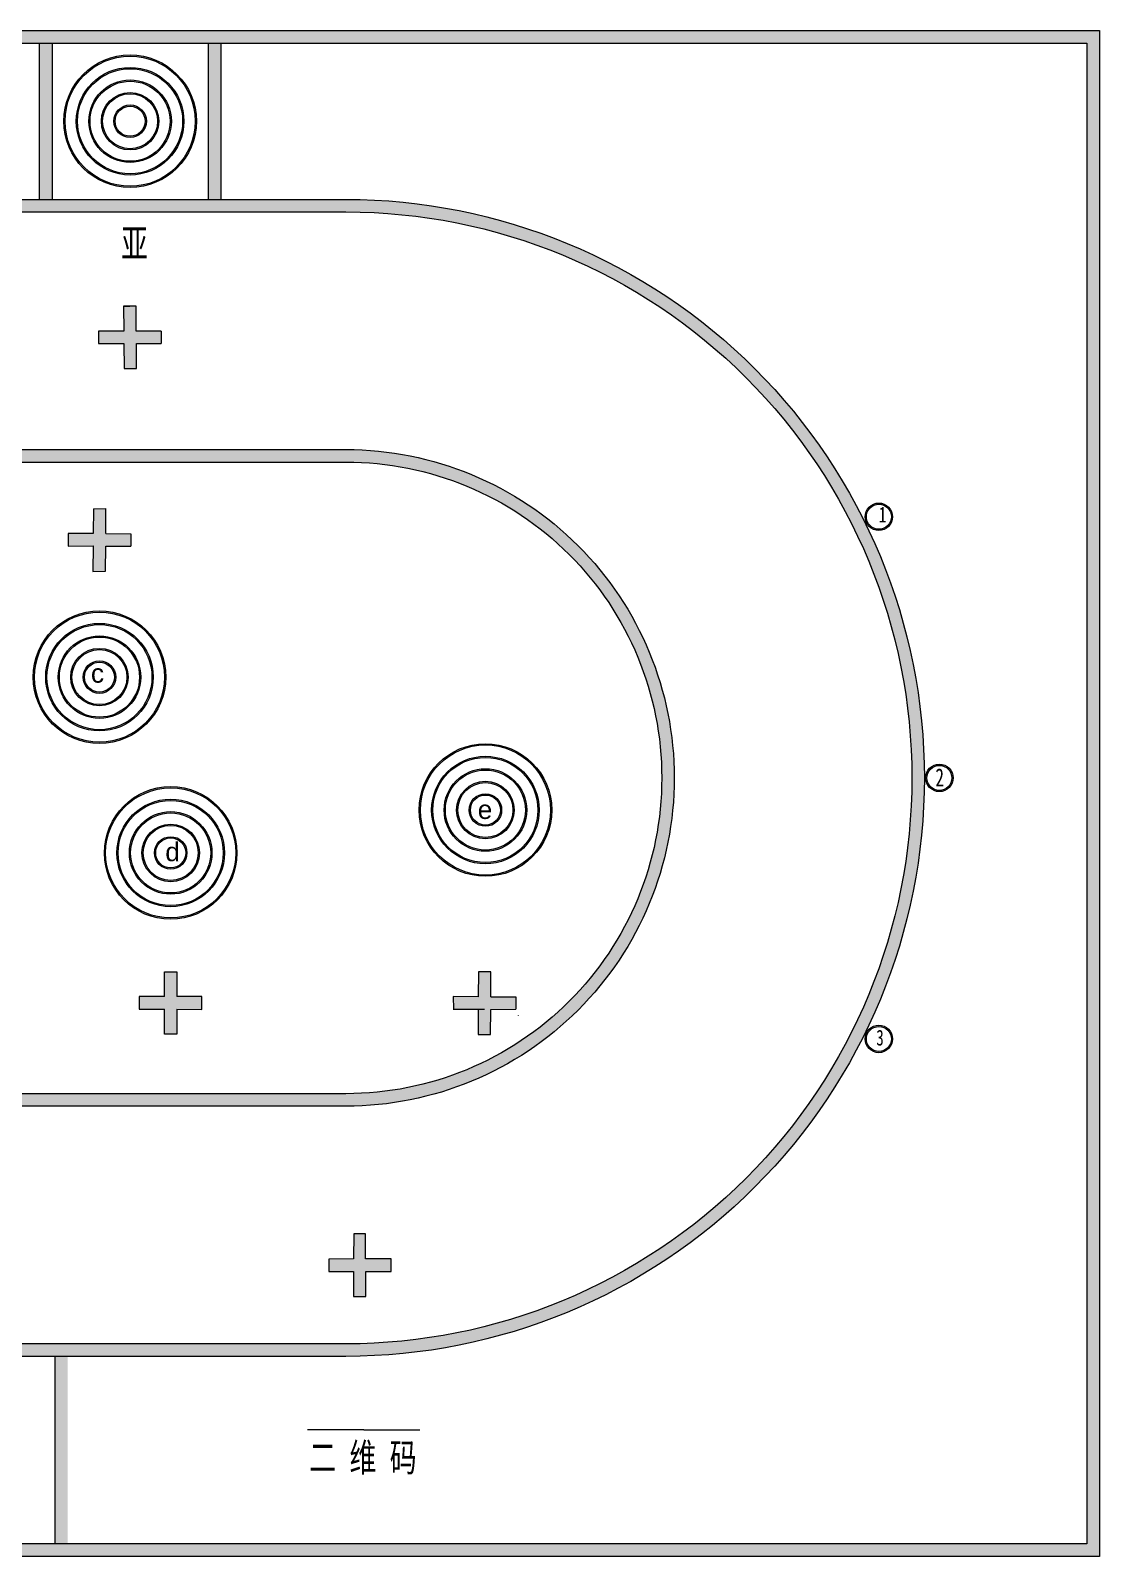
# Model space of a CAD drawing. Header units: millimetres. Extents: x 10092 to 13732, y 3694 to 6134.
# Drawn here: x 12023 to 13732, y 3694 to 6134 of the extents above; entities that cross this region are included whole.
import ezdxf

# ---------------------------------------------------------------- set-up
doc = ezdxf.new("R2010")
doc.units = ezdxf.units.MM
doc.linetypes.add('CENTER', pattern=[50.8, 31.75, -6.35, 6.35, -6.35])
doc.layers.add('中心线', color=7, linetype='CENTER')
doc.layers.add('细实线', color=7, linetype='Continuous')
doc.layers.add('粗实线', color=7, linetype='Continuous', lineweight=50)
doc.styles.add('仿宋', font='simfang.ttf', dxfattribs={"width": 0.7, "height": 5})
doc.styles.add('数字', font='gbeitc.shx', dxfattribs={"width": 0.7, "height": 50})
doc.styles.add('数字3.5', font='gbeitc.shx', dxfattribs={"width": 0.7, "height": 3.5, "bigfont": 'bigfont.shx'})
doc.styles.add('注释文字', font='arial.ttf')

msp = doc.modelspace()

# ---------------------------------------------------------------- hatches: boundary and pattern name
at = {"lineweight": 0, "true_color": 0x000000}
h = msp.add_hatch(color=18, dxfattribs=at)
h.dxf.hatch_style = 1
h.paths.add_polyline_path([(13732.3, 6133.8), (10092.3, 6133.8), (10092.3, 3693.8), (13732.3, 3693.8)])
h.paths.add_polyline_path([(10112.3, 6113.8), (11912.3, 6113.8), (13712.3, 6113.8), (13712.3, 3713.8), (10112.3, 3713.8)], flags=16)
h = msp.add_hatch(color=18, dxfattribs=at)
h.dxf.hatch_style = 1
h.paths.add_polyline_path([(12037.3, 6113.8), (12057.3, 6113.8), (12057.3, 5863.8), (12037.3, 5863.8)])
h = msp.add_hatch(color=18, dxfattribs=at)
h.dxf.hatch_style = 1
h.paths.add_polyline_path([(12307.3, 6113.8), (12327.3, 6113.8), (12327.3, 5863.8), (12307.3, 5863.8)])
h = msp.add_hatch(color=18, dxfattribs=at)
h.dxf.hatch_style = 1
h.paths.add_polyline_path([(12527.3, 5863.8), (11337.3, 5863.8, 0.414214), (10412.3, 4938.8, 0.414214), (11337.3, 4013.8), (12527.3, 4013.8, 0.414214), (13452.3, 4938.8, 0.414214)])
h.paths.add_polyline_path([(11337.3, 5843.8), (12527.3, 5843.8, -0.414214), (13432.3, 4938.8, -0.414214), (12527.3, 4033.8), (11337.3, 4033.8, -0.414214), (10432.3, 4938.8, -0.414214)], flags=16)
h.paths.add_polyline_path([(11337.3, 5463.8), (12527.3, 5463.8, -0.414214), (13052.3, 4938.8, -0.414214), (12527.3, 4413.8), (11337.3, 4413.8, -0.414214), (10812.3, 4938.8, -0.414214)], flags=0)
h.paths.add_polyline_path([(11337.3, 5443.8), (12527.3, 5443.8, -0.414214), (13032.3, 4938.8, -0.414214), (12527.3, 4433.8), (11337.3, 4433.8, -0.414214), (10832.3, 4938.8, -0.414214)], flags=0)
h.paths.add_polyline_path([(11174.7, 5099, -1), (11386.7, 5099, -1)], flags=0)
h.paths.add_polyline_path([(11176.7, 5099, -1), (11384.7, 5099, -1)], flags=0)
h.paths.add_polyline_path([(11194.7, 5099, -1), (11366.7, 5099, -1)], flags=0)
h.paths.add_polyline_path([(11196.7, 5099, -1), (11364.7, 5099, -1)], flags=0)
h.paths.add_polyline_path([(11214.7, 5099, -1), (11346.7, 5099, -1)], flags=0)
h.paths.add_polyline_path([(11216.7, 5099, -1), (11344.7, 5099, -1)], flags=0)
h.paths.add_polyline_path([(11234.7, 5099, -1), (11326.7, 5099, -1)], flags=0)
h.paths.add_polyline_path([(11236.7, 5099, -1), (11324.7, 5099, -1)], flags=0)
h.paths.add_polyline_path([(11254.7, 5099, -1), (11306.7, 5099, -1)], flags=0)
h.paths.add_polyline_path([(11256.7, 5099, -1), (11304.7, 5099, -1)], flags=0)
h.paths.add_polyline_path([(11230.9, 5309.5), (11230.7, 5329.5), (11270.7, 5329.4), (11270.9, 5369), (11290.9, 5369.4), (11290.8, 5329.4), (11330.7, 5329.3), (11330.7, 5309.8), (11330.7, 5309.5), (11330.7, 5309.5), (11290.7, 5309.1), (11290.3, 5269.1), (11270.3, 5269), (11270.6, 5309.6)], flags=0)
h.paths.add_polyline_path([(11592.4, 4817.7, -1), (11380.4, 4817.7, -1)], flags=0)
h.paths.add_polyline_path([(11590.4, 4817.7, -1), (11382.4, 4817.7, -1)], flags=0)
h.paths.add_polyline_path([(11572.4, 4817.7, -1), (11400.4, 4817.7, -1)], flags=0)
h.paths.add_polyline_path([(11570.4, 4817.7, -1), (11402.4, 4817.7, -1)], flags=0)
h.paths.add_polyline_path([(11552.4, 4817.7, -1), (11420.4, 4817.7, -1)], flags=0)
h.paths.add_polyline_path([(11550.4, 4817.7, -1), (11422.4, 4817.7, -1)], flags=0)
h.paths.add_polyline_path([(11532.4, 4817.7, -1), (11440.4, 4817.7, -1)], flags=0)
h.paths.add_polyline_path([(11530.4, 4817.7, -1), (11442.4, 4817.7, -1)], flags=0)
h.paths.add_polyline_path([(11512.4, 4817.7, -1), (11460.4, 4817.7, -1)], flags=0)
h.paths.add_polyline_path([(11510.4, 4817.7, -1), (11462.4, 4817.7, -1)], flags=0)
h.paths.add_polyline_path([(11442.4, 4589.3), (11482.3, 4589.3), (11482.6, 4628.8), (11502.6, 4629.3), (11502.5, 4589.3), (11542.4, 4589.1), (11542.4, 4569.6), (11542.4, 4569.3), (11542.3, 4569.3), (11502.3, 4569), (11502, 4529), (11482, 4528.8), (11482.2, 4569.2), (11442.6, 4569.2)], flags=0)
h.paths.add_polyline_path([(11241.5, 4209.6), (11250.2, 4209.7), (11250.2, 4209.7), (11260.2, 4209.7), (11260.5, 4169.8), (11300.3, 4169.5), (11300.3, 4149.5), (11260.6, 4149.6), (11260.9, 4109.7), (11240.9, 4109.6), (11241.1, 4149.6), (11200.3, 4149.7), (11200.3, 4169.7), (11241.3, 4169.7)], flags=0)
h.paths.add_polyline_path([(11592, 5633.2), (11591.8, 5653.2), (11631.8, 5653.2), (11631.8, 5693.2), (11641.8, 5693.2), (11651.8, 5693.2), (11651.6, 5653.2), (11691.8, 5653.2), (11692, 5633.2), (11651.5, 5633.2), (11651.2, 5593.4), (11631.2, 5593.4), (11631.2, 5633.2)], flags=0)
h.paths.add_polyline_path([(11861.8, 5633.2), (11861.6, 5653.2), (11901.6, 5653.2), (11901.6, 5693.2), (11921.6, 5693.2), (11921.4, 5653.2), (11961.6, 5653.2), (11961.8, 5633.2), (11921.2, 5633.2), (11921, 5593.2), (11901, 5593.4), (11901, 5633.2)], flags=0)
h.paths.add_polyline_path([(12027.1, 5099.9, -1), (12239.1, 5099.9, -1)], flags=0)
h.paths.add_polyline_path([(12029.1, 5099.9, -1), (12237.1, 5099.9, -1)], flags=0)
h.paths.add_polyline_path([(12047.1, 5099.9, -1), (12219.1, 5099.9, -1)], flags=0)
h.paths.add_polyline_path([(12049.1, 5099.9, -1), (12217.1, 5099.9, -1)], flags=0)
h.paths.add_polyline_path([(12067.1, 5099.9, -1), (12199.1, 5099.9, -1)], flags=0)
h.paths.add_polyline_path([(12069.1, 5099.9, -1), (12197.1, 5099.9, -1)], flags=0)
h.paths.add_polyline_path([(12087.1, 5099.9, -1), (12179.1, 5099.9, -1)], flags=0)
h.paths.add_polyline_path([(12089.1, 5099.9, -1), (12177.1, 5099.9, -1)], flags=0)
h.paths.add_polyline_path([(12083.3, 5309.5), (12083.1, 5329.5), (12123.1, 5329.4), (12123.3, 5369), (12143.3, 5369.4), (12143.2, 5329.4), (12183.1, 5329.3), (12183.1, 5309.8), (12183.1, 5309.5), (12183.1, 5309.5), (12143.1, 5309.1), (12142.7, 5269.1), (12122.7, 5269), (12123, 5309.6)], flags=0)
h.paths.add_polyline_path([(12107.1, 5099.9, -1), (12159.1, 5099.9, -1)], flags=0)
h.paths.add_polyline_path([(12109.1, 5099.9, -1), (12157.1, 5099.9, -1)], flags=0)
h.paths.add_polyline_path([(12353, 4818.8, -1), (12141, 4818.8, -1)], flags=0)
h.paths.add_polyline_path([(12351, 4818.8, -1), (12143, 4818.8, -1)], flags=0)
h.paths.add_polyline_path([(12333, 4818.8, -1), (12161, 4818.8, -1)], flags=0)
h.paths.add_polyline_path([(12331, 4818.8, -1), (12163, 4818.8, -1)], flags=0)
h.paths.add_polyline_path([(12313, 4818.8, -1), (12181, 4818.8, -1)], flags=0)
h.paths.add_polyline_path([(12311, 4818.8, -1), (12183, 4818.8, -1)], flags=0)
h.paths.add_polyline_path([(12293, 4818.8, -1), (12201, 4818.8, -1)], flags=0)
h.paths.add_polyline_path([(12291, 4818.8, -1), (12203, 4818.8, -1)], flags=0)
h.paths.add_polyline_path([(12131.7, 5633.2), (12131.8, 5653.2), (12172.1, 5653.2), (12171.8, 5693.2), (12181.8, 5693.2), (12191.8, 5693.2), (12191.8, 5653.2), (12231.8, 5653.2), (12231.8, 5633.2), (12192.5, 5633.2), (12192.5, 5593.4), (12172.5, 5593.2), (12172.2, 5633.2)], flags=0)
h.paths.add_polyline_path([(12273, 4818.8, -1), (12221, 4818.8, -1)], flags=0)
h.paths.add_polyline_path([(12271, 4818.8, -1), (12223, 4818.8, -1)], flags=0)
h.paths.add_polyline_path([(12196.8, 4589.2), (12237.2, 4589.2), (12237.3, 4628.8), (12247, 4628.8), (12257, 4628.9), (12257, 4589.2), (12296.8, 4589.2), (12296.6, 4578.5), (12296.7, 4568.5), (12257, 4568.8), (12257, 4528.9), (12237, 4528.8), (12237.1, 4568.9), (12196.7, 4569.2)], flags=0)
h.paths.add_polyline_path([(12856.3, 4887.4, -1), (12644.3, 4887.4, -1)], flags=0)
h.paths.add_polyline_path([(12854.3, 4887.4, -1), (12646.3, 4887.4, -1)], flags=0)
h.paths.add_polyline_path([(12836.3, 4887.4, -1), (12664.3, 4887.4, -1)], flags=0)
h.paths.add_polyline_path([(12834.3, 4887.4, -1), (12666.3, 4887.4, -1)], flags=0)
h.paths.add_polyline_path([(12499.7, 4169.5), (12539.5, 4169.8), (12539.8, 4209.7), (12549.8, 4209.7), (12549.8, 4209.7), (12558.5, 4209.6), (12558.7, 4169.7), (12599.7, 4169.7), (12599.7, 4149.7), (12558.9, 4149.6), (12559.1, 4109.6), (12539.1, 4109.7), (12539.4, 4149.6), (12499.7, 4149.5)], flags=0)
h.paths.add_polyline_path([(12816.3, 4887.4, -1), (12684.3, 4887.4, -1)], flags=0)
h.paths.add_polyline_path([(12814.3, 4887.4, -1), (12686.3, 4887.4, -1)], flags=0)
h.paths.add_polyline_path([(12796.3, 4887.4, -1), (12704.3, 4887.4, -1)], flags=0)
h.paths.add_polyline_path([(12794.3, 4887.4, -1), (12706.3, 4887.4, -1)], flags=0)
h.paths.add_polyline_path([(12776.3, 4887.4, -1), (12724.3, 4887.4, -1)], flags=0)
h.paths.add_polyline_path([(12774.3, 4887.4, -1), (12726.3, 4887.4, -1)], flags=0)
h.paths.add_polyline_path([(12699, 4589), (12738.9, 4588.9), (12739.1, 4628.5), (12759.1, 4628.9), (12759.1, 4588.9), (12799, 4588.8), (12799, 4569.3), (12799, 4569), (12798.9, 4569), (12758.9, 4568.6), (12758.5, 4528.6), (12738.5, 4528.5), (12738.8, 4569.1), (12699.1, 4569)], flags=0)
h.paths.add_polyline_path([(12730.6, 4856.8), (12769, 4856.8), (12769, 4918.6), (12730.7, 4918.6)], flags=8)
h.paths.add_polyline_path([(11472.1, 4787.2), (11510.4, 4787.2), (11510.5, 4849), (11472.2, 4849)], flags=8)
h.paths.add_polyline_path([(12229.4, 4789.3), (12267.7, 4789.2), (12267.8, 4851.1), (12229.4, 4851.1)], flags=8)
h.paths.add_polyline_path([(12110.3, 5074.6), (12146.3, 5074.6), (12146.3, 5136.4), (12110.4, 5136.4)], flags=8)
h.paths.add_polyline_path([(11261.9, 5077), (11300.2, 5077), (11300.3, 5138.8), (11262, 5138.9)], flags=8)
h.paths.add_polyline_path([(11880.9, 5745.9), (11948.5, 5745.9), (11948.5, 5832.8), (11880.9, 5832.8)], flags=8)
h.paths.add_polyline_path([(11605.1, 5745.5), (11672.7, 5745.5), (11672.7, 5832.3), (11605.1, 5832.3)], flags=8)
h.paths.add_polyline_path([(12154.3, 5746.8), (12221.9, 5746.8), (12221.9, 5833.7), (12154.3, 5833.7)], flags=8)
h = msp.add_hatch(color=18, dxfattribs=at)
h.dxf.hatch_style = 1
h.paths.add_polyline_path([(13052.3, 4938.8, 0.414214), (12527.3, 5463.8), (11337.3, 5463.8, 0.414214), (10812.3, 4938.8, 0.414214), (11337.3, 4413.8), (12527.3, 4413.8, 0.414214)])
h.paths.add_polyline_path([(10832.3, 4938.8, -0.414214), (11337.3, 5443.8), (12527.3, 5443.8, -0.414214), (13032.3, 4938.8, -0.414214), (12527.3, 4433.8), (11337.3, 4433.8, -0.414214)], flags=16)
h.paths.add_polyline_path([(11442.4, 4589.3), (11482.3, 4589.3), (11482.6, 4628.8), (11502.6, 4629.3), (11502.5, 4589.3), (11542.4, 4589.1), (11542.4, 4569.6), (11542.4, 4569.3), (11542.3, 4569.3), (11502.3, 4569), (11502, 4529), (11482, 4528.8), (11482.2, 4569.2), (11442.6, 4569.2)], flags=0)
h.paths.add_polyline_path([(11380.4, 4817.7, -1), (11592.4, 4817.7, -1)], flags=0)
h.paths.add_polyline_path([(11382.4, 4817.7, -1), (11590.4, 4817.7, -1)], flags=0)
h.paths.add_polyline_path([(11400.4, 4817.7, -1), (11572.4, 4817.7, -1)], flags=0)
h.paths.add_polyline_path([(11402.4, 4817.7, -1), (11570.4, 4817.7, -1)], flags=0)
h.paths.add_polyline_path([(11420.4, 4817.7, -1), (11552.4, 4817.7, -1)], flags=0)
h.paths.add_polyline_path([(11422.4, 4817.7, -1), (11550.4, 4817.7, -1)], flags=0)
h.paths.add_polyline_path([(11440.4, 4817.7, -1), (11532.4, 4817.7, -1)], flags=0)
h.paths.add_polyline_path([(11174.7, 5099, -1), (11386.7, 5099, -1)], flags=0)
h.paths.add_polyline_path([(11442.4, 4817.7, -1), (11530.4, 4817.7, -1)], flags=0)
h.paths.add_polyline_path([(11176.7, 5099, -1), (11384.7, 5099, -1)], flags=0)
h.paths.add_polyline_path([(11460.4, 4817.7, -1), (11512.4, 4817.7, -1)], flags=0)
h.paths.add_polyline_path([(11194.7, 5099, -1), (11366.7, 5099, -1)], flags=0)
h.paths.add_polyline_path([(11462.4, 4817.7, -1), (11510.4, 4817.7, -1)], flags=0)
h.paths.add_polyline_path([(11196.7, 5099, -1), (11364.7, 5099, -1)], flags=0)
h.paths.add_polyline_path([(11214.7, 5099, -1), (11346.7, 5099, -1)], flags=0)
h.paths.add_polyline_path([(11216.7, 5099, -1), (11344.7, 5099, -1)], flags=0)
h.paths.add_polyline_path([(11234.7, 5099, -1), (11326.7, 5099, -1)], flags=0)
h.paths.add_polyline_path([(11236.7, 5099, -1), (11324.7, 5099, -1)], flags=0)
h.paths.add_polyline_path([(11254.7, 5099, -1), (11306.7, 5099, -1)], flags=0)
h.paths.add_polyline_path([(11256.7, 5099, -1), (11304.7, 5099, -1)], flags=0)
h.paths.add_polyline_path([(11270.3, 5269), (11270.6, 5309.6), (11230.9, 5309.5), (11230.7, 5329.5), (11270.7, 5329.4), (11270.9, 5369), (11290.9, 5369.4), (11290.8, 5329.4), (11330.7, 5329.3), (11330.7, 5309.8), (11330.7, 5309.5), (11330.7, 5309.5), (11290.7, 5309.1), (11290.3, 5269.1)], flags=0)
h.paths.add_polyline_path([(12027.1, 5099.9, -1), (12239.1, 5099.9, -1)], flags=0)
h.paths.add_polyline_path([(12029.1, 5099.9, -1), (12237.1, 5099.9, -1)], flags=0)
h.paths.add_polyline_path([(12141, 4818.8, -1), (12353, 4818.8, -1)], flags=0)
h.paths.add_polyline_path([(12143, 4818.8, -1), (12351, 4818.8, -1)], flags=0)
h.paths.add_polyline_path([(12047.1, 5099.9, -1), (12219.1, 5099.9, -1)], flags=0)
h.paths.add_polyline_path([(12049.1, 5099.9, -1), (12217.1, 5099.9, -1)], flags=0)
h.paths.add_polyline_path([(12161, 4818.8, -1), (12333, 4818.8, -1)], flags=0)
h.paths.add_polyline_path([(12163, 4818.8, -1), (12331, 4818.8, -1)], flags=0)
h.paths.add_polyline_path([(12067.1, 5099.9, -1), (12199.1, 5099.9, -1)], flags=0)
h.paths.add_polyline_path([(12069.1, 5099.9, -1), (12197.1, 5099.9, -1)], flags=0)
h.paths.add_polyline_path([(12196.7, 4569.2), (12196.8, 4589.2), (12237.2, 4589.2), (12237.3, 4628.8), (12247, 4628.8), (12257, 4628.9), (12257, 4589.2), (12296.8, 4589.2), (12296.6, 4578.5), (12296.7, 4568.5), (12257, 4568.8), (12257, 4528.9), (12237, 4528.8), (12237.1, 4568.9)], flags=0)
h.paths.add_polyline_path([(12181, 4818.8, -1), (12313, 4818.8, -1)], flags=0)
h.paths.add_polyline_path([(12183, 4818.8, -1), (12311, 4818.8, -1)], flags=0)
h.paths.add_polyline_path([(12087.1, 5099.9, -1), (12179.1, 5099.9, -1)], flags=0)
h.paths.add_polyline_path([(12089.1, 5099.9, -1), (12177.1, 5099.9, -1)], flags=0)
h.paths.add_polyline_path([(12201, 4818.8, -1), (12293, 4818.8, -1)], flags=0)
h.paths.add_polyline_path([(12203, 4818.8, -1), (12291, 4818.8, -1)], flags=0)
h.paths.add_polyline_path([(12107.1, 5099.9, -1), (12159.1, 5099.9, -1)], flags=0)
h.paths.add_polyline_path([(12109.1, 5099.9, -1), (12157.1, 5099.9, -1)], flags=0)
h.paths.add_polyline_path([(12221, 4818.8, -1), (12273, 4818.8, -1)], flags=0)
h.paths.add_polyline_path([(12223, 4818.8, -1), (12271, 4818.8, -1)], flags=0)
h.paths.add_polyline_path([(12083.3, 5309.5), (12083.1, 5329.5), (12123.1, 5329.4), (12123.3, 5369), (12143.3, 5369.4), (12143.2, 5329.4), (12183.1, 5329.3), (12183.1, 5309.8), (12183.1, 5309.5), (12183.1, 5309.5), (12143.1, 5309.1), (12142.7, 5269.1), (12122.7, 5269), (12123, 5309.6)], flags=0)
h.paths.add_polyline_path([(12644.3, 4887.4, -1), (12856.3, 4887.4, -1)], flags=0)
h.paths.add_polyline_path([(12646.3, 4887.4, -1), (12854.3, 4887.4, -1)], flags=0)
h.paths.add_polyline_path([(12664.3, 4887.4, -1), (12836.3, 4887.4, -1)], flags=0)
h.paths.add_polyline_path([(12666.3, 4887.4, -1), (12834.3, 4887.4, -1)], flags=0)
h.paths.add_polyline_path([(12699, 4589), (12738.9, 4588.9), (12739.1, 4628.5), (12759.1, 4628.9), (12759.1, 4588.9), (12799, 4588.8), (12799, 4569.3), (12799, 4569), (12798.9, 4569), (12758.9, 4568.6), (12758.5, 4528.6), (12738.5, 4528.5), (12738.8, 4568.5), (12699.1, 4568.5)], flags=0)
h.paths.add_polyline_path([(12684.3, 4887.4, -1), (12816.3, 4887.4, -1)], flags=0)
h.paths.add_polyline_path([(12686.3, 4887.4, -1), (12814.3, 4887.4, -1)], flags=0)
h.paths.add_polyline_path([(12704.3, 4887.4, -1), (12796.3, 4887.4, -1)], flags=0)
h.paths.add_polyline_path([(12706.3, 4887.4, -1), (12794.3, 4887.4, -1)], flags=0)
h.paths.add_polyline_path([(12724.3, 4887.4, -1), (12776.3, 4887.4, -1)], flags=0)
h.paths.add_polyline_path([(12726.3, 4887.4, -1), (12774.3, 4887.4, -1)], flags=0)
h.paths.add_polyline_path([(12730.6, 4856.8), (12769, 4856.8), (12769, 4918.6), (12730.7, 4918.6)], flags=8)
h.paths.add_polyline_path([(11472.1, 4787.2), (11510.4, 4787.2), (11510.5, 4849), (11472.2, 4849)], flags=8)
h.paths.add_polyline_path([(12229.4, 4789.3), (12267.7, 4789.2), (12267.8, 4851.1), (12229.4, 4851.1)], flags=8)
h.paths.add_polyline_path([(12110.3, 5074.6), (12146.3, 5074.6), (12146.3, 5136.4), (12110.4, 5136.4)], flags=8)
h.paths.add_polyline_path([(11261.9, 5077), (11300.2, 5077), (11300.3, 5138.8), (11262, 5138.9)], flags=8)
h = msp.add_hatch(color=18, dxfattribs=at)
h.dxf.hatch_style = 1
h.paths.add_polyline_path([(13401.5, 5356.3, 1), (13357.5, 5356.3, 1)])
h.paths.add_polyline_path([(13359.5, 5356.3, -1), (13399.5, 5356.3, -1)], flags=16)
h = msp.add_hatch(color=18, dxfattribs=at)
h.dxf.hatch_style = 1
h.paths.add_polyline_path([(13454.3, 4938.8, 1), (13498.3, 4938.8, 1)])
h.paths.add_polyline_path([(13496.3, 4938.8, -1), (13456.3, 4938.8, -1)], flags=16)
h = msp.add_hatch(color=18, dxfattribs=at)
h.dxf.hatch_style = 1
h.paths.add_polyline_path([(12799, 4588.8), (12759.1, 4588.9), (12759.1, 4628.9), (12739.1, 4628.5), (12738.9, 4588.9), (12699, 4589), (12699.1, 4569), (12738.8, 4569.1), (12738.5, 4528.5), (12758.5, 4528.6), (12758.9, 4568.6), (12799, 4569), (12799, 4569.3)])
h = msp.add_hatch(color=18, dxfattribs=at)
h.dxf.hatch_style = 1
h.paths.add_polyline_path([(13357.5, 4521.4, 1), (13401.5, 4521.4, 1)])
h.paths.add_polyline_path([(13399.5, 4521.4, -1), (13359.5, 4521.4, -1)], flags=16)
h = msp.add_hatch(color=18, dxfattribs=at)
h.dxf.hatch_style = 1
h.paths.add_polyline_path([(12082.3, 4013.8), (12062.3, 4013.8), (12062.3, 3713.8), (12082.3, 3713.8)])
at = {"layer": '中心线', "lineweight": 0, "true_color": 0x000000}
h = msp.add_hatch(color=18, dxfattribs=at)
h.dxf.hatch_style = 1
h.paths.add_polyline_path([(12231.8, 5653.2), (12191.8, 5653.2), (12191.8, 5693.2), (12171.8, 5693.2), (12172.1, 5653.2), (12131.8, 5653.2), (12131.7, 5633.2), (12172.2, 5633.2), (12172.5, 5593.2), (12192.5, 5593.4), (12192.5, 5633.2), (12231.7, 5633.2), (12231.8, 5633.2)])
at = {"layer": '细实线', "lineweight": 0, "true_color": 0x000000}
h = msp.add_hatch(color=18, dxfattribs=at)
h.dxf.hatch_style = 1
h.paths.add_polyline_path([(12076.1, 5988.8, 1), (12288.1, 5988.8, 1)])
h.paths.add_polyline_path([(12286.1, 5988.8, -1), (12078.1, 5988.8, -1)], flags=16)
h.paths.add_polyline_path([(12268.1, 5988.8, -1), (12096.1, 5988.8, -1)], flags=0)
h.paths.add_polyline_path([(12266.1, 5988.8, -1), (12098.1, 5988.8, -1)], flags=0)
h.paths.add_polyline_path([(12248.1, 5988.8, -1), (12116.1, 5988.8, -1)], flags=0)
h.paths.add_polyline_path([(12246.1, 5988.8, -1), (12118.1, 5988.8, -1)], flags=0)
h.paths.add_polyline_path([(12228.1, 5988.8, -1), (12136.1, 5988.8, -1)], flags=0)
h.paths.add_polyline_path([(12226.1, 5988.8, -1), (12138.1, 5988.8, -1)], flags=0)
h.paths.add_polyline_path([(12208.1, 5988.8, -1), (12156.1, 5988.8, -1)], flags=0)
h.paths.add_polyline_path([(12206.1, 5988.8, -1), (12158.1, 5988.8, -1)], flags=0)
h = msp.add_hatch(color=18, dxfattribs=at)
h.dxf.hatch_style = 1
h.paths.add_polyline_path([(12096.1, 5988.8, 1), (12268.1, 5988.8, 1)])
h.paths.add_polyline_path([(12266.1, 5988.8, -1), (12098.1, 5988.8, -1)], flags=16)
h.paths.add_polyline_path([(12248.1, 5988.8, -1), (12116.1, 5988.8, -1)], flags=0)
h.paths.add_polyline_path([(12246.1, 5988.8, -1), (12118.1, 5988.8, -1)], flags=0)
h.paths.add_polyline_path([(12228.1, 5988.8, -1), (12136.1, 5988.8, -1)], flags=0)
h.paths.add_polyline_path([(12226.1, 5988.8, -1), (12138.1, 5988.8, -1)], flags=0)
h.paths.add_polyline_path([(12208.1, 5988.8, -1), (12156.1, 5988.8, -1)], flags=0)
h.paths.add_polyline_path([(12206.1, 5988.8, -1), (12158.1, 5988.8, -1)], flags=0)
h = msp.add_hatch(color=18, dxfattribs=at)
h.dxf.hatch_style = 1
h.paths.add_polyline_path([(12116.1, 5988.8, 1), (12248.1, 5988.8, 1)])
h.paths.add_polyline_path([(12246.1, 5988.8, -1), (12118.1, 5988.8, -1)], flags=16)
h.paths.add_polyline_path([(12228.1, 5988.8, -1), (12136.1, 5988.8, -1)], flags=0)
h.paths.add_polyline_path([(12226.1, 5988.8, -1), (12138.1, 5988.8, -1)], flags=0)
h.paths.add_polyline_path([(12208.1, 5988.8, -1), (12156.1, 5988.8, -1)], flags=0)
h.paths.add_polyline_path([(12206.1, 5988.8, -1), (12158.1, 5988.8, -1)], flags=0)
h = msp.add_hatch(color=18, dxfattribs=at)
h.dxf.hatch_style = 1
h.paths.add_polyline_path([(12136.1, 5988.8, 1), (12228.1, 5988.8, 1)])
h.paths.add_polyline_path([(12226.1, 5988.8, -1), (12138.1, 5988.8, -1)], flags=16)
h.paths.add_polyline_path([(12208.1, 5988.8, -1), (12156.1, 5988.8, -1)], flags=0)
h.paths.add_polyline_path([(12206.1, 5988.8, -1), (12158.1, 5988.8, -1)], flags=0)
h = msp.add_hatch(color=18, dxfattribs=at)
h.dxf.hatch_style = 1
h.paths.add_polyline_path([(12156.1, 5988.8, 1), (12208.1, 5988.8, 1)])
h.paths.add_polyline_path([(12206.1, 5988.8, -1), (12158.1, 5988.8, -1)], flags=16)
h = msp.add_hatch(color=18, dxfattribs=at)
h.dxf.hatch_style = 1
h.paths.add_polyline_path([(12183.1, 5329.3), (12143.2, 5329.4), (12143.3, 5369.4), (12123.3, 5369), (12123.1, 5329.4), (12083.1, 5329.5), (12083.3, 5309.5), (12123, 5309.6), (12122.7, 5269), (12142.7, 5269.1), (12143.1, 5309.1), (12183.1, 5309.5), (12183.1, 5309.8)])
h = msp.add_hatch(color=18, dxfattribs=at)
h.dxf.hatch_style = 1
h.paths.add_polyline_path([(12027.1, 5099.9, 1), (12239.1, 5099.9, 1)])
h.paths.add_polyline_path([(12237.1, 5099.9, -1), (12029.1, 5099.9, -1)], flags=16)
h.paths.add_polyline_path([(12219.1, 5099.9, -1), (12047.1, 5099.9, -1)], flags=0)
h.paths.add_polyline_path([(12217.1, 5099.9, -1), (12049.1, 5099.9, -1)], flags=0)
h.paths.add_polyline_path([(12199.1, 5099.9, -1), (12067.1, 5099.9, -1)], flags=0)
h.paths.add_polyline_path([(12197.1, 5099.9, -1), (12069.1, 5099.9, -1)], flags=0)
h.paths.add_polyline_path([(12179.1, 5099.9, -1), (12087.1, 5099.9, -1)], flags=0)
h.paths.add_polyline_path([(12177.1, 5099.9, -1), (12089.1, 5099.9, -1)], flags=0)
h.paths.add_polyline_path([(12159.1, 5099.9, -1), (12107.1, 5099.9, -1)], flags=0)
h.paths.add_polyline_path([(12157.1, 5099.9, -1), (12109.1, 5099.9, -1)], flags=0)
h = msp.add_hatch(color=18, dxfattribs=at)
h.dxf.hatch_style = 1
h.paths.add_polyline_path([(12047.1, 5099.9, 1), (12219.1, 5099.9, 1)])
h.paths.add_polyline_path([(12217.1, 5099.9, -1), (12049.1, 5099.9, -1)], flags=16)
h.paths.add_polyline_path([(12199.1, 5099.9, -1), (12067.1, 5099.9, -1)], flags=0)
h.paths.add_polyline_path([(12197.1, 5099.9, -1), (12069.1, 5099.9, -1)], flags=0)
h.paths.add_polyline_path([(12179.1, 5099.9, -1), (12087.1, 5099.9, -1)], flags=0)
h.paths.add_polyline_path([(12177.1, 5099.9, -1), (12089.1, 5099.9, -1)], flags=0)
h.paths.add_polyline_path([(12159.1, 5099.9, -1), (12107.1, 5099.9, -1)], flags=0)
h.paths.add_polyline_path([(12157.1, 5099.9, -1), (12109.1, 5099.9, -1)], flags=0)
h = msp.add_hatch(color=18, dxfattribs=at)
h.dxf.hatch_style = 1
h.paths.add_polyline_path([(12067.1, 5099.9, 1), (12199.1, 5099.9, 1)])
h.paths.add_polyline_path([(12197.1, 5099.9, -1), (12069.1, 5099.9, -1)], flags=16)
h.paths.add_polyline_path([(12179.1, 5099.9, -1), (12087.1, 5099.9, -1)], flags=0)
h.paths.add_polyline_path([(12177.1, 5099.9, -1), (12089.1, 5099.9, -1)], flags=0)
h.paths.add_polyline_path([(12159.1, 5099.9, -1), (12107.1, 5099.9, -1)], flags=0)
h.paths.add_polyline_path([(12157.1, 5099.9, -1), (12109.1, 5099.9, -1)], flags=0)
h = msp.add_hatch(color=18, dxfattribs=at)
h.dxf.hatch_style = 1
h.paths.add_polyline_path([(12087.1, 5099.9, 1), (12179.1, 5099.9, 1)])
h.paths.add_polyline_path([(12177.1, 5099.9, -1), (12089.1, 5099.9, -1)], flags=16)
h.paths.add_polyline_path([(12159.1, 5099.9, -1), (12107.1, 5099.9, -1)], flags=0)
h.paths.add_polyline_path([(12157.1, 5099.9, -1), (12109.1, 5099.9, -1)], flags=0)
h = msp.add_hatch(color=18, dxfattribs=at)
h.dxf.hatch_style = 1
h.paths.add_polyline_path([(12107.1, 5099.9, 1), (12159.1, 5099.9, 1)])
h.paths.add_polyline_path([(12157.1, 5099.9, -1), (12109.1, 5099.9, -1)], flags=16)
h = msp.add_hatch(color=18, dxfattribs=at)
h.dxf.hatch_style = 1
h.paths.add_polyline_path([(12644.3, 4887.4, 1), (12856.3, 4887.4, 1)])
h.paths.add_polyline_path([(12854.3, 4887.4, -1), (12646.3, 4887.4, -1)], flags=16)
h.paths.add_polyline_path([(12836.3, 4887.4, -1), (12664.3, 4887.4, -1)], flags=0)
h.paths.add_polyline_path([(12834.3, 4887.4, -1), (12666.3, 4887.4, -1)], flags=0)
h.paths.add_polyline_path([(12816.3, 4887.4, -1), (12684.3, 4887.4, -1)], flags=0)
h.paths.add_polyline_path([(12814.3, 4887.4, -1), (12686.3, 4887.4, -1)], flags=0)
h.paths.add_polyline_path([(12796.3, 4887.4, -1), (12704.3, 4887.4, -1)], flags=0)
h.paths.add_polyline_path([(12794.3, 4887.4, -1), (12706.3, 4887.4, -1)], flags=0)
h.paths.add_polyline_path([(12776.3, 4887.4, -1), (12724.3, 4887.4, -1)], flags=0)
h.paths.add_polyline_path([(12774.3, 4887.4, -1), (12726.3, 4887.4, -1)], flags=0)
h = msp.add_hatch(color=18, dxfattribs=at)
h.dxf.hatch_style = 1
h.paths.add_polyline_path([(12664.3, 4887.4, 1), (12836.3, 4887.4, 1)])
h.paths.add_polyline_path([(12834.3, 4887.4, -1), (12666.3, 4887.4, -1)], flags=16)
h.paths.add_polyline_path([(12816.3, 4887.4, -1), (12684.3, 4887.4, -1)], flags=0)
h.paths.add_polyline_path([(12814.3, 4887.4, -1), (12686.3, 4887.4, -1)], flags=0)
h.paths.add_polyline_path([(12796.3, 4887.4, -1), (12704.3, 4887.4, -1)], flags=0)
h.paths.add_polyline_path([(12794.3, 4887.4, -1), (12706.3, 4887.4, -1)], flags=0)
h.paths.add_polyline_path([(12776.3, 4887.4, -1), (12724.3, 4887.4, -1)], flags=0)
h.paths.add_polyline_path([(12774.3, 4887.4, -1), (12726.3, 4887.4, -1)], flags=0)
h = msp.add_hatch(color=18, dxfattribs=at)
h.dxf.hatch_style = 1
h.paths.add_polyline_path([(12684.3, 4887.4, 1), (12816.3, 4887.4, 1)])
h.paths.add_polyline_path([(12814.3, 4887.4, -1), (12686.3, 4887.4, -1)], flags=16)
h.paths.add_polyline_path([(12796.3, 4887.4, -1), (12704.3, 4887.4, -1)], flags=0)
h.paths.add_polyline_path([(12794.3, 4887.4, -1), (12706.3, 4887.4, -1)], flags=0)
h.paths.add_polyline_path([(12776.3, 4887.4, -1), (12724.3, 4887.4, -1)], flags=0)
h.paths.add_polyline_path([(12774.3, 4887.4, -1), (12726.3, 4887.4, -1)], flags=0)
h = msp.add_hatch(color=18, dxfattribs=at)
h.dxf.hatch_style = 1
h.paths.add_polyline_path([(12704.3, 4887.4, 1), (12796.3, 4887.4, 1)])
h.paths.add_polyline_path([(12794.3, 4887.4, -1), (12706.3, 4887.4, -1)], flags=16)
h.paths.add_polyline_path([(12776.3, 4887.4, -1), (12724.3, 4887.4, -1)], flags=0)
h.paths.add_polyline_path([(12774.3, 4887.4, -1), (12726.3, 4887.4, -1)], flags=0)
h = msp.add_hatch(color=18, dxfattribs=at)
h.dxf.hatch_style = 1
h.paths.add_polyline_path([(12141, 4818.8, 1), (12353, 4818.8, 1)])
h.paths.add_polyline_path([(12351, 4818.8, -1), (12143, 4818.8, -1)], flags=16)
h.paths.add_polyline_path([(12333, 4818.8, -1), (12161, 4818.8, -1)], flags=0)
h.paths.add_polyline_path([(12331, 4818.8, -1), (12163, 4818.8, -1)], flags=0)
h.paths.add_polyline_path([(12313, 4818.8, -1), (12181, 4818.8, -1)], flags=0)
h.paths.add_polyline_path([(12311, 4818.8, -1), (12183, 4818.8, -1)], flags=0)
h.paths.add_polyline_path([(12293, 4818.8, -1), (12201, 4818.8, -1)], flags=0)
h.paths.add_polyline_path([(12291, 4818.8, -1), (12203, 4818.8, -1)], flags=0)
h.paths.add_polyline_path([(12273, 4818.8, -1), (12221, 4818.8, -1)], flags=0)
h.paths.add_polyline_path([(12271, 4818.8, -1), (12223, 4818.8, -1)], flags=0)
h.paths.add_polyline_path([(12161, 4818.8, 1), (12333, 4818.8, 1)], flags=0)
h = msp.add_hatch(color=18, dxfattribs=at)
h.dxf.hatch_style = 1
h.paths.add_polyline_path([(12161, 4818.8, 1), (12333, 4818.8, 1)])
h.paths.add_polyline_path([(12331, 4818.8, -1), (12163, 4818.8, -1)], flags=16)
h.paths.add_polyline_path([(12313, 4818.8, -1), (12181, 4818.8, -1)], flags=0)
h.paths.add_polyline_path([(12311, 4818.8, -1), (12183, 4818.8, -1)], flags=0)
h.paths.add_polyline_path([(12293, 4818.8, -1), (12201, 4818.8, -1)], flags=0)
h.paths.add_polyline_path([(12291, 4818.8, -1), (12203, 4818.8, -1)], flags=0)
h.paths.add_polyline_path([(12273, 4818.8, -1), (12221, 4818.8, -1)], flags=0)
h.paths.add_polyline_path([(12271, 4818.8, -1), (12223, 4818.8, -1)], flags=0)
h = msp.add_hatch(color=18, dxfattribs=at)
h.dxf.hatch_style = 1
h.paths.add_polyline_path([(12724.3, 4887.4, 1), (12776.3, 4887.4, 1)])
h.paths.add_polyline_path([(12774.3, 4887.4, -1), (12726.3, 4887.4, -1)], flags=16)
h = msp.add_hatch(color=18, dxfattribs=at)
h.dxf.hatch_style = 1
h.paths.add_polyline_path([(12181, 4818.8, 1), (12313, 4818.8, 1)])
h.paths.add_polyline_path([(12311, 4818.8, -1), (12183, 4818.8, -1)], flags=16)
h.paths.add_polyline_path([(12293, 4818.8, -1), (12201, 4818.8, -1)], flags=0)
h.paths.add_polyline_path([(12291, 4818.8, -1), (12203, 4818.8, -1)], flags=0)
h.paths.add_polyline_path([(12273, 4818.8, -1), (12221, 4818.8, -1)], flags=0)
h.paths.add_polyline_path([(12271, 4818.8, -1), (12223, 4818.8, -1)], flags=0)
h = msp.add_hatch(color=18, dxfattribs=at)
h.dxf.hatch_style = 1
h.paths.add_polyline_path([(12201, 4818.8, 1), (12293, 4818.8, 1)])
h.paths.add_polyline_path([(12291, 4818.8, -1), (12203, 4818.8, -1)], flags=16)
h.paths.add_polyline_path([(12273, 4818.8, -1), (12221, 4818.8, -1)], flags=0)
h.paths.add_polyline_path([(12271, 4818.8, -1), (12223, 4818.8, -1)], flags=0)
h = msp.add_hatch(color=18, dxfattribs=at)
h.dxf.hatch_style = 1
h.paths.add_polyline_path([(12221, 4818.8, 1), (12273, 4818.8, 1)])
h.paths.add_polyline_path([(12271, 4818.8, -1), (12223, 4818.8, -1)], flags=16)
h = msp.add_hatch(color=18, dxfattribs=at)
h.dxf.hatch_style = 1
h.paths.add_polyline_path([(12296.8, 4589.2), (12257, 4589.2), (12257, 4628.9), (12247, 4628.8), (12237.3, 4628.8), (12237.2, 4589.2), (12196.8, 4589.2), (12196.7, 4569.2), (12237.1, 4568.9), (12237, 4528.8), (12257, 4528.9), (12257, 4568.8), (12296.7, 4568.5), (12296.6, 4578.5)])
h = msp.add_hatch(color=18, dxfattribs=at)
h.dxf.hatch_style = 1
h.paths.add_polyline_path([(12558.9, 4149.6), (12599.7, 4149.7), (12599.7, 4169.7), (12558.7, 4169.7), (12558.5, 4209.6), (12549.8, 4209.7), (12549.8, 4209.7), (12539.8, 4209.7), (12539.5, 4169.8), (12499.7, 4169.5), (12499.7, 4149.5), (12539.4, 4149.6), (12539.1, 4109.7), (12559.1, 4109.6)])

# ---------------------------------------------------------------- linework, layer by layer
at = {"color": 18, "lineweight": 0, "true_color": 0x000000}
for p, q in [((12037.3, 5863.8), (12037.3, 6113.8)), ((12057.3, 6113.8), (12057.3, 5863.8)), ((12307.3, 5863.8), (12307.3, 6113.8)), ((12327.3, 6113.8), (12327.3, 5863.8)), ((12123.3, 5369), (12143.3, 5369.4)), ((12122.7, 5269), (12142.7, 5269.1)), ((12062.3, 3713.8), (12062.3, 4013.8))]:
    msp.add_line(p, q, dxfattribs=at)
for points in [[(10092.3, 6133.8), (13732.3, 6133.8), (13732.3, 3693.8), (10092.3, 3693.8)], [(10112.3, 6113.8), (13712.3, 6113.8), (13712.3, 3713.8), (10112.3, 3713.8)]]:
    msp.add_lwpolyline(points, close=True, dxfattribs=at)
for points in [[(11337.3, 5863.8), (12527.3, 5863.8, -0.414214), (13452.3, 4938.8, -0.414214), (12527.3, 4013.8), (11337.3, 4013.8, -0.414214), (10412.3, 4938.8, -0.414214)], [(11337.3, 5843.8), (12527.3, 5843.8, -0.414214), (13432.3, 4938.8), (13432.3, 4938.8, -0.414214), (12527.3, 4033.8), (11337.3, 4033.8, -0.414214), (10432.3, 4938.8), (10432.3, 4938.8, -0.414214)], [(11337.3, 5463.8), (12527.3, 5463.8, -0.414214), (13052.3, 4938.8, -0.414214), (12527.3, 4413.8), (11337.3, 4413.8, -0.414214), (10812.3, 4938.8, -0.414214)], [(11337.3, 5443.8), (12527.3, 5443.8, -0.414214), (13032.3, 4938.8, -0.414214), (12527.3, 4433.8), (11337.3, 4433.8, -0.414214), (10832.3, 4938.8, -0.414214)]]:
    msp.add_lwpolyline(points, format="xyb", close=True, dxfattribs=at)
for centre, radius in [((13379.5, 5356.3), 22), ((13379.5, 5356.3), 20), ((13476.3, 4938.8), 22), ((13476.3, 4938.8), 20), ((13379.5, 4521.4), 22), ((13379.5, 4521.4), 20)]:
    msp.add_circle(centre, radius, dxfattribs=at)
at = {"layer": '中心线', "color": 18, "lineweight": 0, "true_color": 0x000000}
for p, q in [((12231.8, 5653.2), (12231.8, 5633.2)), ((12231.7, 5633.2), (12231.8, 5633.2)), ((12172.5, 5593.2), (12192.5, 5593.4))]:
    msp.add_line(p, q, dxfattribs=at)
at = {"layer": '细实线', "color": 18, "lineweight": 0, "true_color": 0x000000}
for p, q in [((12191.8, 5693.2), (12171.8, 5693.2)), ((12171.8, 5693.2), (12172.1, 5653.2)), ((12171.8, 5693.2), (12181.8, 5693.2)), ((12191.8, 5653.2), (12191.8, 5693.2)), ((12131.8, 5653.2), (12131.7, 5633.2)), ((12172.1, 5653.2), (12131.8, 5653.2)), ((12231.8, 5653.2), (12191.8, 5653.2)), ((12131.7, 5633.2), (12172.2, 5633.2)), ((12172.2, 5633.2), (12172.5, 5593.2)), ((12192.5, 5593.4), (12192.5, 5633.2)), ((12192.5, 5633.2), (12231.7, 5633.2)), ((12123.3, 5369), (12123.1, 5329.4)), ((12143.2, 5329.4), (12143.3, 5369.4)), ((12123.1, 5329.4), (12083.1, 5329.5)), ((12083.1, 5329.5), (12083.3, 5309.5)), ((12143.2, 5329.4), (12183.1, 5329.3)), ((12183.1, 5329.3), (12183.1, 5309.8)), ((12083.3, 5309.5), (12123, 5309.6)), ((12123, 5309.6), (12122.7, 5269)), ((12142.7, 5269.1), (12143.1, 5309.1)), ((12143.1, 5309.1), (12183.1, 5309.5)), ((12183.1, 5309.8), (12183.1, 5309.5)), ((12183.1, 5309.5), (12183.1, 5309.5)), ((12237.2, 4589.2), (12237.3, 4628.8)), ((12237.3, 4628.8), (12247, 4628.8)), ((12247, 4628.8), (12257, 4628.9)), ((12257, 4628.9), (12257, 4589.2)), ((12739.1, 4628.5), (12738.9, 4588.9)), ((12759.1, 4628.9), (12739.1, 4628.5)), ((12759.1, 4588.9), (12759.1, 4628.9)), ((12196.8, 4589.2), (12196.7, 4569.2)), ((12237.2, 4589.2), (12196.8, 4589.2)), ((12296.8, 4589.2), (12257, 4589.2)), ((12296.6, 4578.5), (12296.8, 4589.2)), ((12738.9, 4588.9), (12699, 4589)), ((12699, 4589), (12699.1, 4569)), ((12759.1, 4588.9), (12799, 4588.8)), ((12799, 4588.8), (12799, 4569.3)), ((12196.7, 4569.2), (12237.1, 4568.9)), ((12237, 4528.8), (12237.1, 4568.9)), ((12257, 4568.8), (12296.7, 4568.5)), ((12257, 4568.8), (12257, 4528.9)), ((12296.7, 4568.5), (12296.6, 4578.5)), ((12749, 4568.5), (12699, 4568.5)), ((12699.1, 4569), (12738.8, 4569.1)), ((12738.8, 4569.1), (12738.5, 4528.5)), ((12758.5, 4528.6), (12758.9, 4568.6)), ((12758.9, 4568.6), (12798.9, 4569)), ((12799, 4569), (12798.9, 4569)), ((12799, 4569.3), (12799, 4569)), ((12802.6, 4559), (12802.5, 4559)), ((12802.6, 4559.3), (12802.6, 4559)), ((12257, 4528.9), (12237, 4528.8)), ((12738.5, 4528.5), (12758.5, 4528.6)), ((12539.8, 4209.7), (12539.5, 4169.8)), ((12549.8, 4209.7), (12539.8, 4209.7)), ((12558.5, 4209.6), (12548.5, 4209.7)), ((12549.8, 4209.7), (12549.8, 4209.7)), ((12558.7, 4169.7), (12558.5, 4209.6)), ((12539.5, 4169.8), (12499.7, 4169.5)), ((12499.7, 4169.5), (12499.7, 4149.5)), ((12499.7, 4149.5), (12539.4, 4149.6)), ((12539.4, 4149.6), (12539.1, 4109.7)), ((12599.7, 4169.7), (12558.7, 4169.7)), ((12558.9, 4149.6), (12599.7, 4149.7)), ((12559.1, 4109.6), (12558.9, 4149.6)), ((12599.7, 4149.7), (12599.7, 4169.7)), ((12539.1, 4109.7), (12559.1, 4109.6)), ((12555.7, 3896.4), (12465.7, 3896.4)), ((12555.7, 3896.4), (12645.7, 3896.4))]:
    msp.add_line(p, q, dxfattribs=at)
for centre, radius in [((12182.1, 5988.8), 106), ((12182.1, 5988.8), 104), ((12182.1, 5988.8), 86), ((12182.1, 5988.8), 84), ((12182.1, 5988.8), 66), ((12182.1, 5988.8), 64), ((12182.1, 5988.8), 46), ((12182.1, 5988.8), 44), ((12182.1, 5988.8), 26), ((12182.1, 5988.8), 24), ((12133.1, 5099.9), 106), ((12133.1, 5099.9), 104), ((12133.1, 5099.9), 86), ((12133.1, 5099.9), 84), ((12133.1, 5099.9), 66), ((12133.1, 5099.9), 64), ((12133.1, 5099.9), 46), ((12133.1, 5099.9), 44), ((12133.1, 5099.9), 26), ((12133.1, 5099.9), 24), ((12750.3, 4887.4), 106), ((12750.3, 4887.4), 104), ((12750.3, 4887.4), 86), ((12750.3, 4887.4), 84), ((12750.3, 4887.4), 66), ((12750.3, 4887.4), 64), ((12750.3, 4887.4), 46), ((12750.3, 4887.4), 44), ((12247, 4818.8), 106), ((12247, 4818.8), 104), ((12247, 4818.8), 86), ((12750.3, 4887.4), 26), ((12750.3, 4887.4), 24), ((12247, 4818.8), 84), ((12247, 4818.8), 66), ((12247, 4818.8), 64), ((12247, 4818.8), 46), ((12247, 4818.8), 44), ((12247, 4818.8), 26), ((12247, 4818.8), 24)]:
    msp.add_circle(centre, radius, dxfattribs=at)

# ---------------------------------------------------------------- texts
at = {"color": 18, "lineweight": 0, "true_color": 0x000000, "attachment_point": 1, "style": '仿宋'}
for s, width, gutter_width, insert, char_height in [('1', 40, 126, (13379.5, 5372.4), 25.2), ('2 ', 16.22, 144.6, (13469.9, 4954), 28.92), ('\\pt0;3 ', 54.582, 125.6, (13375.4, 4536), 25.11)]:
    msp.add_mtext_dynamic_manual_height_columns(s, width=width, gutter_width=gutter_width, heights=[0], dxfattribs=dict(at, insert=insert, char_height=char_height))
at = {"layer": '粗实线', "color": 18, "lineweight": 0, "true_color": 0x000000, "char_height": 30, "rotation": 359.9678, "style": '注释文字'}
for s, insert, width, attachment_point in [('c', (12119.5, 5121), 25.949, 1), ('e', (12749.7, 4887.9), 25.949, 5), ('d', (12238.4, 4835.6), 45, 1)]:
    msp.add_mtext(s, dxfattribs=dict(at, insert=insert, width=width, attachment_point=attachment_point))
at = {"layer": '粗实线', "color": 18, "lineweight": 0, "true_color": 0x000000, "insert": (12468.5, 3874.7), "char_height": 45, "attachment_point": 1, "style": '数字'}
msp.add_mtext_dynamic_manual_height_columns('{\\fSimSun|b0|i0|c134|p2;二 维 码}', width=196.833, gutter_width=17.5, heights=[66.2], dxfattribs=at)
at = {"layer": '细实线', "color": 18, "lineweight": 0, "true_color": 0x000000, "insert": (12167.7, 5816.1), "char_height": 45, "attachment_point": 1, "style": '数字3.5'}
msp.add_mtext_dynamic_manual_height_columns('{\\fSimSun|b0|i0|c134|p2;亚}', width=77.094, gutter_width=17.5, heights=[0], dxfattribs=at)

doc.saveas('drawing.dxf')
